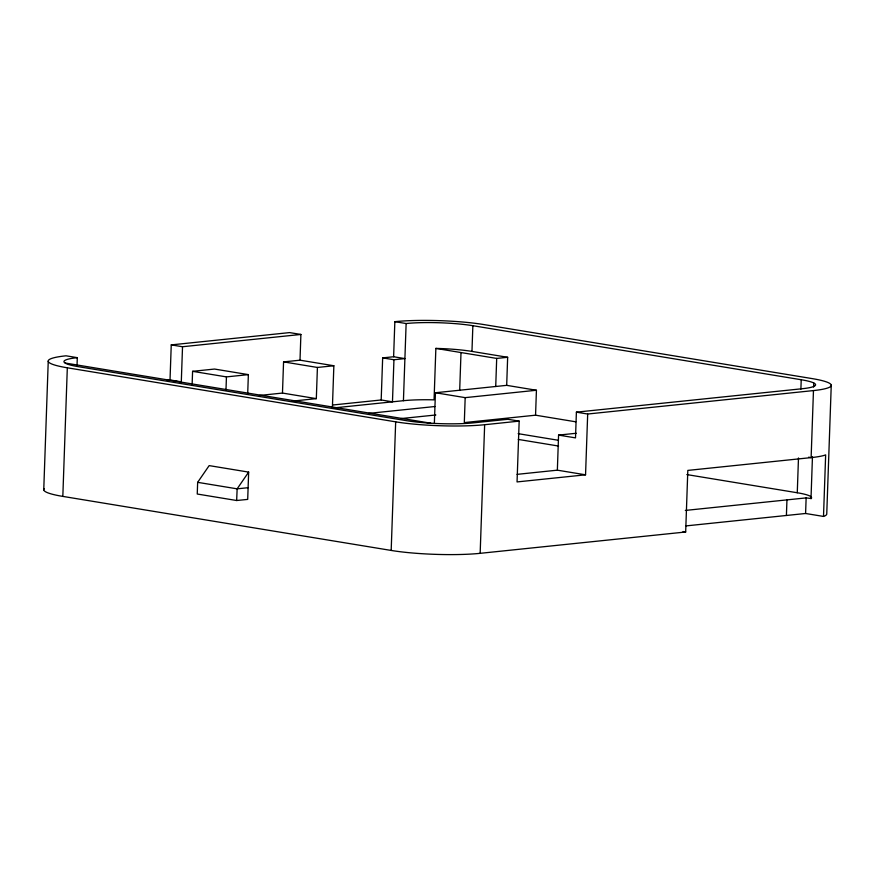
<?xml version="1.0" encoding="UTF-8"?>
<svg xmlns="http://www.w3.org/2000/svg" width="875" height="875" viewBox="0 0 875 875"><rect width="100%" height="100%" fill="white"/><g stroke="black" fill="none" stroke-linecap="round" stroke-linejoin="round"><path stroke-width="1.31" d="M332.675 405.016L381.183 399.973L382.659 357.886L393.619 356.748L394.844 321.672L406.131 323.531A47.217 6.322 2 0 1 472.861 325.697L801.216 379.739A47.217 6.322 2 0 1 802.189 388.73L576.395 412.158L575.509 437.883L558.578 435.094L557.353 470.17L517.059 474.359M43.75 489.814L48.245 361.2M686.142 525.886L805.591 513.483L823.506 516.436L825.65 454.858L824.469 455.306A62.956 8.433 2 0 1 811.125 457.614L687.816 470.411L685.672 531.989L480.156 553.328A62.956 8.433 2 0 1 391.18 550.441L62.825 496.398L67.32 367.795A62.956 8.433 2 0 1 66.019 355.808L77.306 357.667L77.022 365.794M167.344 380.242L170.023 379.958L171.248 344.892L289.625 332.598L300.902 334.458L300.005 360.183L283.566 361.889L282.472 393.061L259.459 395.456M300.902 334.458L182.525 346.741L181.3 381.817L170.023 379.958M192.117 384.869L192.588 371.328L214.517 369.053L248.369 374.62L247.702 393.608M197.652 482.333L197.247 494.025L236.655 500.511L247.702 499.395L248.653 472.106L209.158 465.609L197.652 482.333L237.147 488.841L248.106 487.703M225.969 390.436L226.439 376.895L248.369 374.62M291.955 401.166L316.323 398.639L317.417 367.456L333.856 365.75L332.391 407.717M393.619 356.748L404.906 358.608L393.947 359.745L392.47 401.833L381.183 399.973M391.18 550.441L395.675 421.838L67.32 367.795M333.178 407.991L403.43 400.695L406.131 323.531M434.361 423.369L435.433 392.744L506.68 385.35L507.653 357.284L471.964 351.411A47.217 6.322 2 0 0 438.397 348.469L435.859 348.414L434.066 399.853L430.445 399.777A47.217 6.322 2 0 0 403.43 400.695M459.681 390.458L461.005 352.548M535.555 415.188L536.43 390.25L465.183 397.644L464.308 422.592L535.555 415.188L575.761 421.805M471.964 351.411L472.861 325.697M480.156 553.328L484.652 424.714L519.17 421.127L517.048 481.928L585.55 474.819L587.683 414.017L813.466 390.578A62.956 8.433 2 0 0 812.175 378.602L483.82 324.559A62.956 8.433 2 0 0 394.844 321.672M495.72 386.488L496.694 358.422L507.653 357.284M786.406 515.473L786.953 499.888M685.322 510.431L806.137 497.897L811.256 498.509A47.217 6.322 2 0 0 797.267 492.756L798.481 457.953M800.888 389.211L801.216 379.739M805.591 513.483L806.137 497.897M813.466 390.578L811.125 457.614L808.62 457.198M813.597 387.045L813.739 382.988M810.994 498.695L812.459 456.761M831.25 385.186L826.755 513.8A62.956 8.433 2 0 1 824.852 515.922L823.506 516.436M236.655 500.511L237.147 488.841L248.653 472.106M368.583 413.405L434.853 406.525M400.619 418.622L435.859 414.969M558.578 435.094L576.231 433.267M77.306 357.667A47.217 6.322 2 0 0 64.466 362.556L65.756 363.409A47.217 6.322 2 0 0 78.28 366.658L406.634 420.7A47.217 6.322 2 0 0 427.962 423.03L434.033 423.391A47.217 6.322 2 0 0 473.364 422.855L507.894 419.278L519.17 421.127M435.859 348.414L496.694 358.422M382.659 357.886L393.947 359.745M506.68 385.35L536.43 390.25M300.005 360.183L333.856 365.75M283.566 361.889L317.417 367.456M171.248 344.892L182.525 346.741M576.395 412.158L587.683 414.017M435.433 392.744L465.183 397.644M192.588 371.328L226.439 376.895M282.472 393.061L316.323 398.639M518.142 433.661L558.458 440.289M65.177 363.027L430.697 423.194M518.262 439.425L558.578 446.053M686.82 474.578L797.267 492.756M557.353 470.17L585.55 474.819M683.014 531.552L685.672 531.989M484.652 424.714A62.956 8.433 2 0 1 395.675 421.838M62.825 496.398A62.956 8.433 2 0 1 44.166 488.72"/></g></svg>
